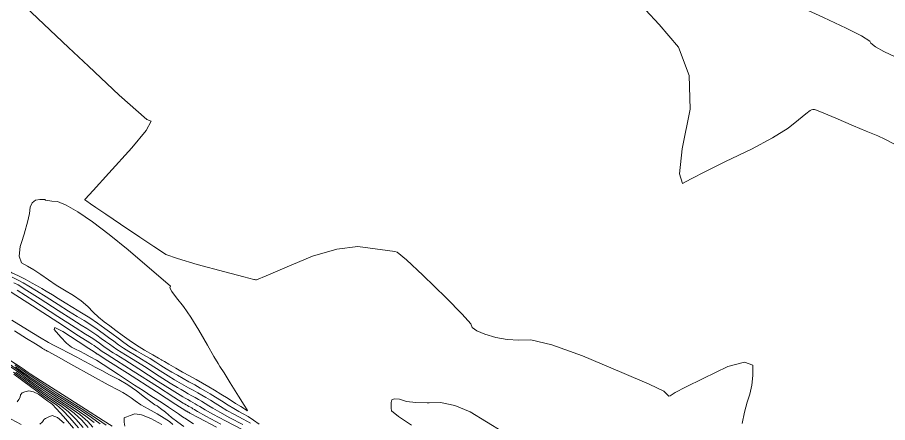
# Model space of a CAD drawing. Header units: inches. Extents: x 1337389 to 1347141, y 407035 to 414577.
# Drawn here: x 1341397 to 1342295, y 407860 to 408279 of the extents above; entities that cross this region are included whole.
import ezdxf

# ---------------------------------------------------------------- set-up
doc = ezdxf.new("R2010")
doc.units = ezdxf.units.IN
doc.header["$MEASUREMENT"] = 0
doc.layers.add('Topo', color=7, linetype='Continuous', lineweight=15, true_color=0x459900)

msp = doc.modelspace()

# ---------------------------------------------------------------- linework, layer by layer
at = {"layer": 'Topo'}
for points, elevation in [([(1341470.3932, 408228.1509), (1341449.6929, 408247.47), (1341373.0071, 408320.2871), (1341321.4059, 408369.4239), (1341301.0529, 408388.966)], 735), ([(1342045.649, 408286.6012), (1342059.5679, 408271.186), (1342079.754, 408247.9111), (1342090.4498, 408218.7552), (1342091.6538, 408183.719), (1342083.367, 408142.802), (1342080.7749, 408117.208), (1342083.8771, 408106.936), (1342092.673, 408111.9861), (1342107.4699, 408119.623), (1342128.2671, 408129.8459), (1342155.064, 408142.6541), (1342176.545, 408154.096), (1342192.711, 408164.1699), (1342203.561, 408172.8759), (1342211.2001, 408178.967), (1342215.6281, 408182.4418), (1342216.8461, 408183.3), (1342218.3371, 408183.6472), (1342220.1011, 408183.481), (1342222.1399, 408182.8032), (1342229.4879, 408179.784), (1342242.145, 408174.426), (1342260.1111, 408166.7281), (1342273.324, 408161.127), (1342281.7831, 408157.6229), (1342285.4889, 408156.216), (1342292.4669, 408152.855), (1342302.717, 408147.539)], 730), ([(1342208.9439, 408287.982), (1342229.257, 408278.5277), (1342252.6552, 408267.528), (1342268.5991, 408259.416), (1342277.091, 408254.1911), (1342278.1289, 408251.8539), (1342282.9389, 408248.3019), (1342291.52, 408243.536), (1342303.8731, 408237.5551)], 725), ([(1342145.288, 407859.217), (1342147.775, 407871.047), (1342150.4489, 407881.157), (1342153.308, 407889.5469), (1342155.2159, 407898.731), (1342156.172, 407908.7101), (1342156.1758, 407919.4821), (1342147.636, 407922.5819), (1342130.551, 407918.0101), (1342104.9211, 407905.766), (1342086.8201, 407896.858), (1342076.2491, 407891.287), (1342073.206, 407889.053), (1342071.0149, 407887.7411), (1342069.676, 407887.352), (1342069.1892, 407887.886), (1342068.1282, 407888.963), (1342066.494, 407890.584), (1342064.2849, 407892.7479), (1342049.183, 407899.8938), (1342021.1879, 407912.023), (1341980.3011, 407929.1351), (1341948.951, 407940.3811), (1341927.137, 407945.7629), (1341914.861, 407945.2809), (1341902.8281, 407946.0798), (1341891.0388, 407948.1598), (1341879.4932, 407951.522), (1341871.3229, 407954.9531), (1341866.5291, 407958.4529), (1341865.1099, 407962.0211), (1341856.1559, 407972.1991), (1341839.6648, 407988.985), (1341815.639, 408012.38), (1341798.8212, 408028.1571), (1341789.2121, 408036.3172), (1341786.8109, 408036.858), (1341779.212, 408037.968), (1341766.4158, 408039.6451), (1341748.4212, 408041.8899), (1341726.8821, 408039.351), (1341701.7971, 408032.027), (1341673.1678, 408019.917), (1341653.9049, 408011.8271), (1341644.008, 408007.755), (1341643.4779, 408007.7029), (1341642.8029, 408007.7239), (1341641.984, 408007.8189), (1341641.0189, 408007.9881), (1341630.8091, 408010.6768), (1341611.3532, 408015.8839), (1341582.6509, 408023.61), (1341562.3391, 408029.5631), (1341550.4159, 408033.7441), (1341546.8842, 408036.1509), (1341537.8839, 408042.182), (1341523.414, 408051.8372), (1341503.476, 408065.1171), (1341488.3477, 408075.25), (1341478.031, 408082.2371), (1341472.5239, 408086.0781), (1341468.7749, 408088.7022), (1341466.783, 408090.108), (1341466.55, 408090.2959), (1341466.504, 408090.52), (1341466.646, 408090.777), (1341466.9761, 408091.0701), (1341475.199, 408100.0071), (1341491.314, 408117.5889), (1341515.3222, 408143.8161), (1341529.888, 408161.813), (1341535.0131, 408171.5801), (1341530.6959, 408173.116), (1341502.2559, 408198.413), (1341470.3932, 408228.1509)], 735), ([(1341404.431, 408056.2421), (1341407.535, 408067.0281), (1341409.5721, 408076.005), (1341410.3931, 408082.659), (1341412.419, 408087.2748), (1341415.651, 408089.8552), (1341420.0881, 408090.3981), (1341423.297, 408090.5912), (1341425.28, 408090.435), (1341426.035, 408089.9298), (1341428.4841, 408089.4509), (1341432.6279, 408088.998), (1341438.4651, 408088.5721), (1341447.3869, 408084.87), (1341459.393, 408077.892), (1341474.484, 408067.64), (1341491.8291, 408054.5571), (1341511.4292, 408038.643), (1341555.137, 408001.1549)], 735), ([(1341400.8199, 408045.1711), (1341404.2829, 408055.729), (1341404.431, 408056.2421)], 735), ([(1341555.137, 408001.1549), (1341554.4099, 407999.1809), (1341556.5619, 407995.5181), (1341561.2291, 407989.18), (1341568.4109, 407980.167), (1341576.1668, 407968.961), (1341584.497, 407955.5611), (1341593.4001, 407939.9689), (1341599.9869, 407928.5411), (1341604.2581, 407921.2771), (1341606.2111, 407918.1768), (1341610.3911, 407911.537), (1341616.7959, 407901.3549), (1341625.4259, 407887.6321), (1341631.2792, 407878.2499), (1341634.3539, 407873.2069), (1341634.6519, 407872.5039), (1341634.351, 407872.3849), (1341633.4511, 407872.851), (1341631.9518, 407873.9), (1341630.9328, 407874.61), (1341630.395, 407874.9799), (1341630.337, 407875.011), (1341627.666, 407876.695), (1341622.3811, 407880.034), (1341614.4841, 407885.0269), (1341607.225, 407889.541), (1341600.6038, 407893.574), (1341594.6209, 407897.128), (1341588.2901, 407900.794), (1341581.6109, 407904.5711), (1341574.5821, 407908.4589), (1341567.5641, 407912.3949), (1341560.556, 407916.3781), (1341553.559, 407920.408), (1341548.7731, 407923.1719), (1341546.199, 407924.67), (1341545.8371, 407924.903), (1341542.7089, 407926.7109), (1341536.8168, 407930.093), (1341528.1599, 407935.05), (1341520.024, 407940.108), (1341512.4109, 407945.268), (1341505.3189, 407950.5288), (1341498.6502, 407955.447), (1341492.4029, 407960.0208), (1341486.579, 407964.252), (1341480.8499, 407969.008), (1341475.2169, 407974.2901), (1341469.6791, 407980.098), (1341462.9351, 407985.787), (1341454.984, 407991.3573), (1341445.827, 407996.8071), (1341437.163, 408002.2397), (1341428.9921, 408007.655), (1341421.313, 408013.0521), (1341414.162, 408017.766), (1341407.539, 408021.795), (1341401.4429, 408025.1391), (1341398.868, 408031.9101), (1341399.8149, 408042.107), (1341400.8199, 408045.1711)], 735), ([(1341389.6252, 408015.7931), (1341391.439, 408014.875), (1341398.1708, 408011.701), (1341405.152, 408008.186), (1341412.384, 408004.3281), (1341419.8668, 408000.129), (1341422.145, 407998.7939)], 740), ([(1341391.7959, 408010.2901), (1341397.2748, 408007.5319), (1341402.9509, 408004.504), (1341408.8231, 408001.2079), (1341416.8079, 407996.376), (1341426.9069, 407990.006), (1341439.118, 407982.0991), (1341449.6901, 407975.3808), (1341458.623, 407969.851), (1341465.9179, 407965.51), (1341472.83, 407961.1261), (1341479.362, 407956.701), (1341485.5109, 407952.2338), (1341491.224, 407948.0601), (1341496.4988, 407944.178), (1341501.3371, 407940.5878), (1341506.5321, 407937.0679), (1341512.0819, 407933.6171), (1341517.9881, 407930.236), (1341525.332, 407925.7939), (1341534.113, 407920.291), (1341544.333, 407913.7278), (1341552.749, 407908.43)], 745), ([(1341629.886, 407858.1491), (1341616.4401, 407865.226), (1341606.079, 407870.828), (1341598.8021, 407874.9548), (1341594.6089, 407877.605), (1341590.755, 407880.0019), (1341587.24, 407882.1431), (1341584.063, 407884.03), (1341580.7019, 407885.976), (1341577.1552, 407887.982), (1341573.4238, 407890.0461), (1341569.6981, 407892.1361), (1341565.9771, 407894.2499), (1341562.262, 407896.3901), (1341554.7359, 407901.059), (1341543.3999, 407908.257), (1341528.2519, 407917.985), (1341516.6431, 407925.3349), (1341508.5729, 407930.307), (1341504.0429, 407932.9011), (1341499.785, 407935.548), (1341495.8012, 407938.2491), (1341492.0893, 407941.0018), (1341488.0431, 407943.98), (1341483.6611, 407947.1819), (1341478.9429, 407950.6091), (1341473.9329, 407954.0031), (1341468.63, 407957.3658), (1341463.0348, 407960.6959), (1341453.149, 407966.9019), (1341438.9728, 407975.9831), (1341420.5079, 407987.939), (1341406.7761, 407996.7081), (1341397.78, 408002.2881), (1341393.5181, 408004.68)], 750), ([(1341386.7121, 407997.3721), (1341407.7099, 407983.8061), (1341438.6839, 407963.751), (1341460.0671, 407949.9439), (1341471.8569, 407942.3871), (1341474.055, 407941.078), (1341476.1378, 407939.7581), (1341478.1062, 407938.4239), (1341479.959, 407937.0779), (1341481.6798, 407935.82), (1341483.2699, 407934.651), (1341484.727, 407933.5689), (1341486.2921, 407932.5081), (1341487.9649, 407931.4689), (1341489.7439, 407930.45), (1341499.266, 407924.4179), (1341516.529, 407913.3731), (1341541.5329, 407897.315), (1341558.7121, 407886.3169), (1341568.0639, 407880.3779), (1341569.5911, 407879.4989), (1341571.1199, 407878.63), (1341572.652, 407877.7708), (1341574.1849, 407876.922), (1341575.6429, 407876.0979), (1341577.025, 407875.298), (1341578.3301, 407874.523), (1341579.775, 407873.6419), (1341581.3591, 407872.658), (1341583.0819, 407871.5679), (1341591.688, 407866.917), (1341607.176, 407858.7029)], 760), ([(1341629.7159, 407852.539), (1341611.8079, 407861.965), (1341598.883, 407868.8722), (1341590.9419, 407873.2609), (1341587.9839, 407875.132), (1341585.2647, 407876.822), (1341582.785, 407878.3331), (1341580.544, 407879.6641), (1341578.1729, 407881.037), (1341575.6699, 407882.4522), (1341573.0382, 407883.909), (1341570.409, 407885.3831), (1341567.7839, 407886.8751), (1341565.163, 407888.3839), (1341556.7239, 407893.688), (1341542.466, 407902.786), (1341522.39, 407915.679), (1341507.9538, 407924.8761), (1341499.159, 407930.3779), (1341496.0041, 407932.1851), (1341493.0391, 407934.0279), (1341490.2641, 407935.909), (1341487.6789, 407937.826), (1341484.8609, 407939.9001), (1341481.8099, 407942.13), (1341478.524, 407944.517), (1341475.0349, 407946.8809), (1341471.342, 407949.222), (1341467.446, 407951.5419), (1341456.608, 407958.423), (1341438.829, 407969.8669), (1341414.109, 407985.873), (1341396.7439, 407997.04)], 755), ([(1341422.145, 407998.7939), (1341426.84, 407996.0439), (1341433.3061, 407992.0731), (1341439.262, 407988.2159), (1341446.2313, 407983.8599), (1341454.2121, 407979.0062), (1341463.2051, 407973.6539), (1341471.7279, 407968.2489), (1341479.7801, 407962.7939), (1341487.3619, 407957.2861), (1341494.4051, 407952.1399), (1341500.909, 407947.354), (1341506.8741, 407942.9279), (1341513.278, 407938.5881), (1341520.1211, 407934.3331), (1341527.402, 407930.1642), (1341534.0202, 407926.252), (1341539.9748, 407922.597), (1341545.2659, 407919.1992), (1341550.761, 407915.8009), (1341556.46, 407912.4022), (1341562.3629, 407909.0019), (1341568.275, 407905.6419), (1341574.196, 407902.322), (1341580.1259, 407899.0409), (1341585.761, 407895.855), (1341591.1019, 407892.7621), (1341596.1491, 407889.7639), (1341601.7348, 407886.361), (1341607.859, 407882.5529), (1341614.5211, 407878.341), (1341620.47, 407874.7401), (1341625.705, 407871.7489), (1341630.2249, 407869.37), (1341635.2079, 407866.4039), (1341640.6552, 407862.8531), (1341646.5631, 407858.7171)], 740), ([(1341391.3951, 407965.885), (1341407.395, 407955.9999), (1341420.022, 407948.3831), (1341429.2759, 407943.034), (1341435.157, 407939.9531), (1341441.9991, 407936.3591), (1341449.8009, 407932.2521), (1341458.5652, 407927.633), (1341466.0959, 407923.6158), (1341472.3951, 407920.201), (1341477.462, 407917.389), (1341484.066, 407913.8661), (1341492.2069, 407909.6311), (1341501.886, 407904.6838), (1341511.1471, 407899.1679), (1341519.99, 407893.0819), (1341528.417, 407886.4259), (1341534.7708, 407881.588), (1341539.0521, 407878.5681), (1341541.2601, 407877.3659), (1341544.861, 407874.8041), (1341549.8529, 407870.883), (1341556.2371, 407865.603), (1341562.6119, 407860.6712), (1341568.9751, 407856.0869)], 765), ([(1341393.918, 407955.0781), (1341406.5569, 407947.1103), (1341415.609, 407941.411), (1341421.0739, 407937.9811), (1341422.952, 407936.8208), (1341424.4339, 407935.9268), (1341425.5198, 407935.299), (1341426.2111, 407934.937), (1341427.0139, 407934.5151), (1341427.9301, 407934.0331), (1341428.959, 407933.4911), (1341437.0591, 407929.015), (1341452.2309, 407920.6051), (1341474.4739, 407908.261), (1341490.8429, 407899.245), (1341501.3361, 407893.556), (1341505.955, 407891.1961), (1341510.374, 407888.5631), (1341514.5941, 407885.6592), (1341518.6161, 407882.4831), (1341524.406, 407878.6731), (1341531.9651, 407874.2289), (1341541.2941, 407869.1501), (1341548.6899, 407864.7919), (1341554.152, 407861.1529), (1341557.6819, 407858.233)], 770), ([(1341578.861, 407858.859), (1341575.1149, 407861.156), (1341571.489, 407863.5729), (1341567.6219, 407866.2079), (1341563.5142, 407869.0621), (1341559.1639, 407872.135), (1341553.1159, 407876.196), (1341545.3691, 407881.2451), (1341535.924, 407887.2831), (1341526.8329, 407893.169), (1341518.0941, 407898.903), (1341509.7093, 407904.4862), (1341501.522, 407909.903), (1341493.5329, 407915.1531), (1341485.7431, 407920.238), (1341478.6531, 407924.604), (1341472.2618, 407928.2531), (1341466.572, 407931.183), (1341461.4431, 407933.8121), (1341456.8751, 407936.1388), (1341452.8691, 407938.1649), (1341447.8851, 407942.209), (1341441.9241, 407948.271), (1341434.9839, 407956.3501), (1341435.6609, 407958.3031), (1341443.9529, 407954.1291), (1341459.861, 407943.8289), (1341470.6329, 407936.8631), (1341476.2681, 407933.232), (1341476.767, 407932.9351), (1341477.2401, 407932.6351), (1341477.6871, 407932.3319), (1341478.1078, 407932.026), (1341478.499, 407931.741), (1341478.86, 407931.4752), (1341479.1911, 407931.2291), (1341479.5461, 407930.989), (1341479.9259, 407930.7519), (1341480.33, 407930.521), (1341490.5767, 407923.959), (1341510.6671, 407911.0672), (1341540.6, 407891.8439), (1341560.6988, 407878.9459), (1341570.965, 407872.3721), (1341571.398, 407872.123), (1341571.8321, 407871.8771), (1341572.2661, 407871.633), (1341572.6999, 407871.3929), (1341573.1142, 407871.1589), (1341573.5051, 407870.9322), (1341573.875, 407870.7119), (1341574.285, 407870.463), (1341574.7341, 407870.1841), (1341575.2219, 407869.8752), (1341584.492, 407864.961), (1341602.5438, 407855.4422)], 765), ([(1341494.9661, 407856.366), (1341485.719, 407862.2791), (1341467.3349, 407873.9769), (1341439.813, 407891.4612), (1341420.7821, 407903.6252), (1341410.2401, 407910.4689), (1341408.188, 407911.993), (1341405.762, 407913.6953), (1341402.9599, 407915.5739), (1341399.7839, 407917.6301), (1341384.5271, 407927.5859)], 775), ([(1341475.019, 407855.397), (1341469.875, 407861.358), (1341461.598, 407868.4121), (1341450.188, 407876.5589), (1341435.6429, 407885.7991), (1341422.1068, 407894.8111), (1341409.58, 407903.5938), (1341398.062, 407912.1498), (1341384.44, 407921.7019)], 795), ([(1341476.148, 407860.11), (1341467.629, 407866.8792), (1341454.474, 407875.9139), (1341436.6861, 407887.214), (1341421.7759, 407897.0139), (1341409.7448, 407905.3128), (1341400.594, 407912.111), (1341389.77, 407919.7002)], 790), ([(1341394.3979, 407919.7431), (1341400.4312, 407915.6961), (1341405.6571, 407912.0319), (1341410.0749, 407908.7499), (1341421.1131, 407901.421), (1341438.7709, 407890.0452), (1341463.0479, 407874.6221), (1341479.689, 407863.8122), (1341488.693, 407857.6139)], 780), ([(1341392.9989, 407912.2279), (1341409.2511, 407900.1571), (1341422.7699, 407890.404), (1341433.558, 407882.9679), (1341441.6141, 407877.8499), (1341449.538, 407871.4789), (1341457.33, 407863.8539), (1341464.99, 407854.9769)], 805), ([(1341459.9759, 407854.766), (1341451.0568, 407865.103), (1341443.5079, 407873.0122), (1341437.3271, 407878.4959), (1341432.515, 407881.552), (1341423.5982, 407887.8309), (1341410.5751, 407897.3321), (1341393.4459, 407910.0551)], 810), ([(1341395.1009, 407917.698), (1341403.125, 407912.0711), (1341409.91, 407907.032), (1341421.4452, 407899.2181), (1341437.7281, 407888.63), (1341458.761, 407875.2679), (1341473.6588, 407865.3449), (1341482.4209, 407858.862)], 785), ([(1341395.531, 407912.1891), (1341409.4149, 407901.8761), (1341422.4388, 407892.6072), (1341434.6, 407884.3831), (1341445.901, 407877.2051), (1341455.5679, 407869.946), (1341463.6029, 407862.606), (1341470.0039, 407855.1871)], 800), ([(1341552.749, 407908.43), (1341559.3611, 407904.3959), (1341564.1699, 407901.6261), (1341568.986, 407898.8892), (1341573.8101, 407896.184), (1341578.6409, 407893.5111), (1341583.2311, 407890.9149), (1341587.583, 407888.396), (1341591.6941, 407885.954), (1341596.245, 407883.1809), (1341601.234, 407880.0791), (1341606.6619, 407876.6481), (1341613.2748, 407872.784), (1341621.0729, 407868.4881), (1341630.0559, 407863.759), (1341637.636, 407859.492)], 745), ([(1341454.962, 407854.5561), (1341444.7849, 407866.3511), (1341437.4779, 407874.5461), (1341433.0398, 407879.1409), (1341431.4728, 407880.1372), (1341428.568, 407882.183), (1341424.3251, 407885.2781), (1341418.7451, 407889.4229), (1341413.624, 407891.941), (1341408.9651, 407892.8329), (1341404.7649, 407892.0979), (1341401.833, 407890.8021), (1341400.1689, 407888.945), (1341399.773, 407886.5262), (1341398.6519, 407884.1319), (1341396.8068, 407881.7619)], 815), ([(1341803.9722, 407857.3989), (1341790.4189, 407866.486), (1341783.4219, 407872.428), (1341782.9811, 407875.224), (1341782.8601, 407878.0141), (1341783.0591, 407880.798), (1341783.5781, 407883.5749), (1341786.3601, 407884.717), (1341791.4051, 407884.2239), (1341798.7148, 407882.096), (1341808.238, 407880.859), (1341819.9749, 407880.515), (1341822.1911, 407880.602)], 740), ([(1341822.1911, 407880.602), (1341833.9259, 407881.0642), (1341848.8221, 407878.0033), (1341864.6619, 407871.333), (1341898.2329, 407850.7749)], 740), ([(1341420.292, 407858.4548), (1341422.5149, 407860.676), (1341423.8237, 407862.265), (1341424.2189, 407863.222), (1341425.8839, 407864.4058), (1341428.819, 407865.8149), (1341433.0239, 407867.4499), (1341438.5111, 407865.43), (1341445.2799, 407859.7548)], 820), ([(1341546.2137, 407858.2749), (1341534.651, 407864.57), (1341525.3172, 407868.188), (1341518.2122, 407869.1319), (1341513.3361, 407867.399), (1341509.9032, 407866.1752), (1341507.914, 407865.458), (1341507.3679, 407865.2498), (1341507.197, 407863.6609), (1341507.4021, 407860.6911), (1341507.9832, 407856.3409)], 775), ([(1341390.542, 407863.5701), (1341400.948, 407858.3819)], 820)]:
    msp.add_lwpolyline(points, dxfattribs=dict(at, elevation=elevation))

doc.saveas('drawing.dxf')
